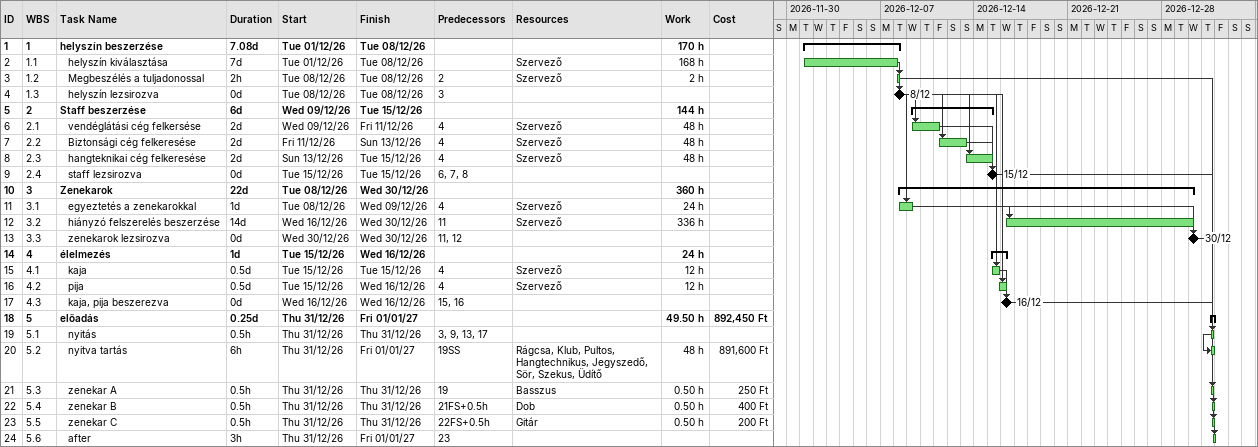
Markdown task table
| ID | WBS | Task | Duration | Start | Finish | Predecessors | Resources | Work (h) | Cost (Ft) |
|---|---|---|---|---|---|---|---|---|---|
| 1 | 1 | **helyszín beszerzése** | 7.08d | 2026-12-01 | 2026-12-08 |  |  | 170 |  |
| 2 | 1.1 | helyszín kiválasztása | 7d | 2026-12-01 | 2026-12-08 |  | Szervező | 168 |  |
| 3 | 1.2 | Megbeszélés a tuljadonossal | 2h | 2026-12-08 | 2026-12-08 | 2 | Szervező | 2 |  |
| 4 | 1.3 | helyszín lezsirozva | 0d | 2026-12-08 | 2026-12-08 | 3 |  |  |  |
| 5 | 2 | **Staff beszerzése** | 6d | 2026-12-09 | 2026-12-15 |  |  | 144 |  |
| 6 | 2.1 | vendéglátási cég felkersése | 2d | 2026-12-09 | 2026-12-11 | 4 | Szervező | 48 |  |
| 7 | 2.2 | Biztonsági cég felkeresése | 2d | 2026-12-11 | 2026-12-13 | 4 | Szervező | 48 |  |
| 8 | 2.3 | hangteknikai cég felkeresése | 2d | 2026-12-13 | 2026-12-15 | 4 | Szervező | 48 |  |
| 9 | 2.4 | staff lezsirozva | 0d | 2026-12-15 | 2026-12-15 | 6, 7, 8 |  |  |  |
| 10 | 3 | **Zenekarok** | 22d | 2026-12-08 | 2026-12-30 |  |  | 360 |  |
| 11 | 3.1 | egyeztetés a zenekarokkal | 1d | 2026-12-08 | 2026-12-09 | 4 | Szervező | 24 |  |
| 12 | 3.2 | hiányzó felszerelés beszerzése | 14d | 2026-12-16 | 2026-12-30 | 11 | Szervező | 336 |  |
| 13 | 3.3 | zenekarok lezsirozva | 0d | 2026-12-30 | 2026-12-30 | 11, 12 |  |  |  |
| 14 | 4 | **élelmezés** | 1d | 2026-12-15 | 2026-12-16 |  |  | 24 |  |
| 15 | 4.1 | kaja | 0.5d | 2026-12-15 | 2026-12-15 | 4 | Szervező | 12 |  |
| 16 | 4.2 | pija | 0.5d | 2026-12-15 | 2026-12-16 | 4 | Szervező | 12 |  |
| 17 | 4.3 | kaja, pija beszerezva | 0d | 2026-12-16 | 2026-12-16 | 15, 16 |  |  |  |
| 18 | 5 | **előadás** | 0.25d | 2026-12-31 | 2027-01-01 |  |  | 49.50 | 892450 |
| 19 | 5.1 | nyitás | 0.5h | 2026-12-31 | 2026-12-31 | 3, 9, 13, 17 |  |  |  |
| 20 | 5.2 | nyitva tartás | 6h | 2026-12-31 | 2027-01-01 | 19SS | Rágcsa, Klub, Pultos, Hangtechnikus, Jegyszedő, Sör, Szekus, Üdítő | 48 | 891600 |
| 21 | 5.3 | zenekar A | 0.5h | 2026-12-31 | 2026-12-31 | 19 | Basszus | 0.50 | 250 |
| 22 | 5.4 | zenekar B | 0.5h | 2026-12-31 | 2026-12-31 | 21FS+0.5h | Dob | 0.50 | 400 |
| 23 | 5.5 | zenekar C | 0.5h | 2026-12-31 | 2026-12-31 | 22FS+0.5h | Gitár | 0.50 | 200 |
| 24 | 5.6 | after | 3h | 2026-12-31 | 2027-01-01 | 23 |  |  |  |
